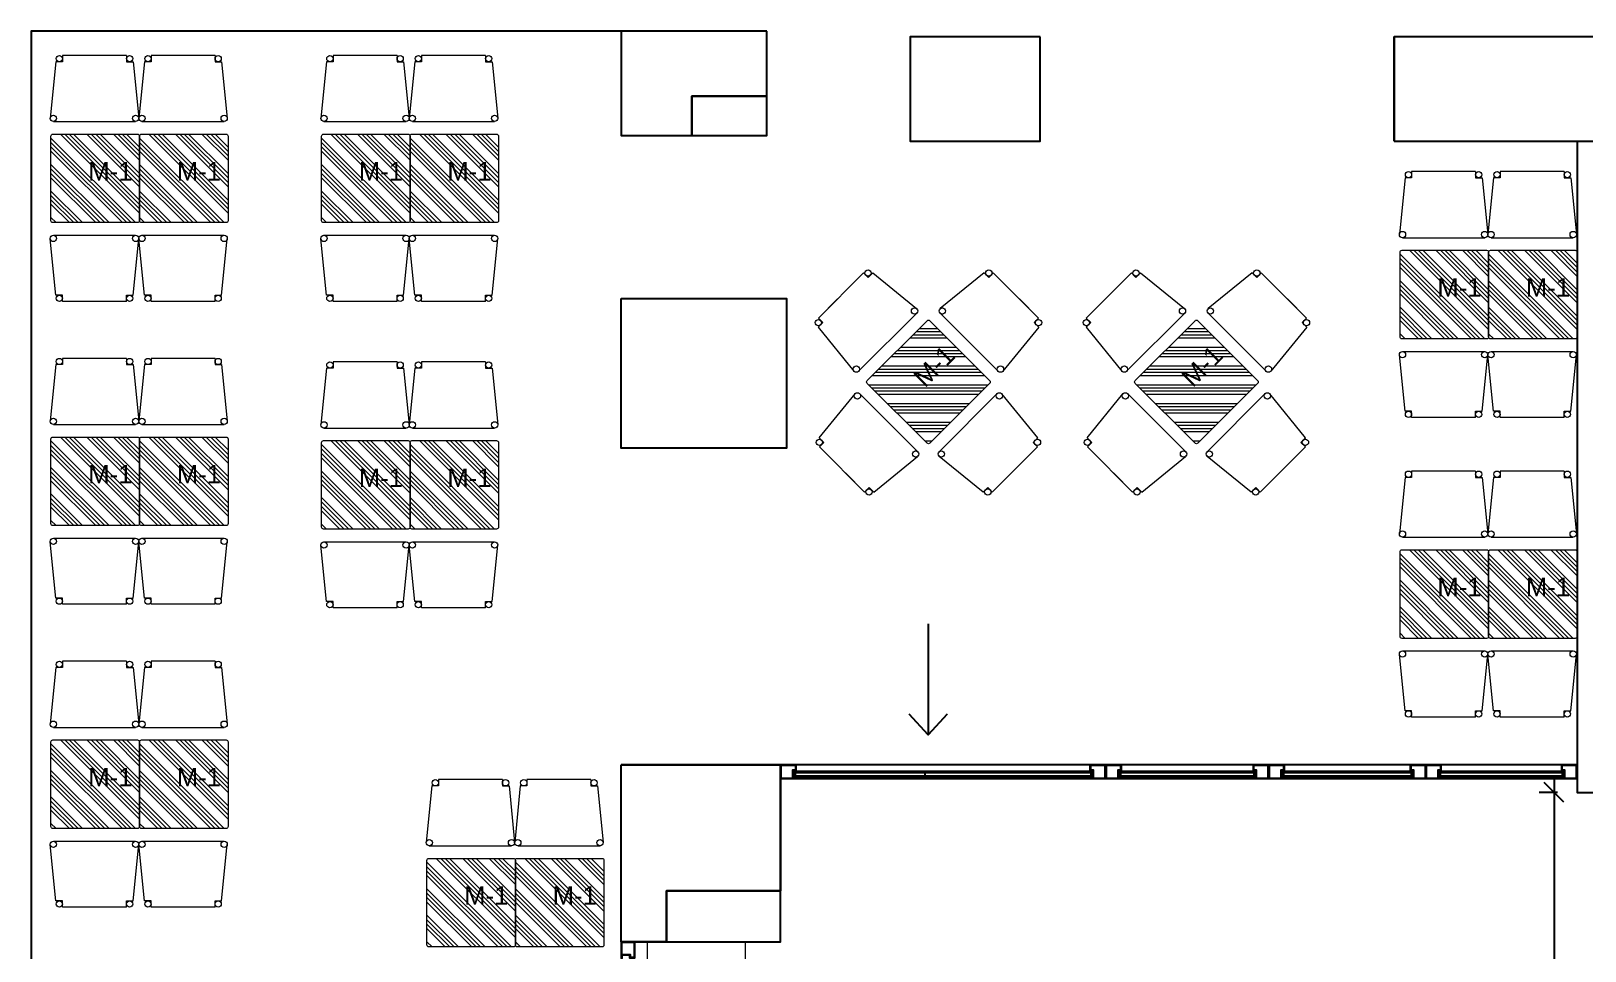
# Model space of a CAD drawing. Header units: centimetres. Extents: x 129282 to 136766, y 26190 to 28185.
# Drawn here: x 129282 to 130072, y 27718 to 28185 of the extents above; entities that cross this region are included whole.
import ezdxf

# ---------------------------------------------------------------- set-up
doc = ezdxf.new("R2010")
doc.units = ezdxf.units.CM
doc.header["$LTSCALE"] = 10
doc.header["$MEASUREMENT"] = 0
doc.header["$PDMODE"] = 3
doc.header["$PDSIZE"] = 20
for name, color, linetype in [('141125_RT1$0$xref_4_vitrin_kaplama$0$2DCAM', 4, 'Continuous'), ('141125_RT1$0$xref_4_vitrin_kaplama$0$2DKONST2', 253, 'Continuous'), ('CG TASARIM LOGO', 7, 'Continuous'), ('LP-DIMENSION_INT_100', 51, 'Continuous'), ('SD-YAZI', 233, 'Continuous')]:
    doc.layers.add(name, color=color, linetype=linetype)
for name, color, linetype, lineweight in [('ARK_AHŞAP', 45, 'Continuous', 15), ('ARK_METAL', 252, 'Continuous', 15), ('tefriş', 45, 'Continuous', 18)]:
    doc.layers.add(name, color=color, linetype=linetype, lineweight=lineweight)
doc.styles.get("Standard").update_dxf_attribs({"font": 'arial.ttf'})
doc.styles.add('TAKSİM', font='GOTHIC.TTF', dxfattribs={"height": 7})
doc.dimstyles.new('AR_DIM_100', dxfattribs={"dimtxt": 7, "dimasz": 10, "dimexe": 7.5, "dimexo": 10, "dimgap": 5, "dimtad": 1, "dimtoh": 1, "dimdec": 1, "dimrnd": 0.5, "dimzin": 12, "dimdsep": 46, "dimtxsty": 'TAKSİM', "dimblk": 'OBLIQUE', "dimcen": 0.09, "dimdle": 7.5, "dimclrd": 256, "dimclre": 256, "dimclrt": 7, "dimadec": 0, "dimazin": 0, "dimtfac": 1, "dimtdec": 1, "dimtix": 1, "dimtofl": 0, "dimtmove": 0, "dimatfit": 3, "dimldrblk": 'DOT', "dimfxl": 100, "dimfxlon": 1, "dimtolj": 1, "dimtzin": 0, "dimlwd": -1, "dimlwe": -1, "dimarcsym": 0})

# ---------------------------------------------------------------- blocks, each defined once
blk = doc.blocks.new('_Oblique')
at = {"color": 0, "linetype": 'ByBlock', "lineweight": -2}
blk.add_line((-0.5, -0.5), (0.5, 0.5), dxfattribs=at)
blk = doc.blocks.new('*D167')
at = {"transparency": 16777216}
for p, q in [((130056.46, 27805.7), (130056.46, 26974.7)), ((130058.17, 27798.2), (130048.96, 27798.2)), ((130058.17, 26982.2), (130048.96, 26982.2))]:
    blk.add_line(p, q, dxfattribs=at)
at = {"layer": 'Defpoints', "color": 0, "transparency": 16777216}
for p in [(130068.17, 27798.2), (130056.46, 26982.2), (130068.17, 26982.2)]:
    blk.add_point(p, dxfattribs=at)
at = {"transparency": 16777216, "xscale": 10, "yscale": 10, "zscale": 10}
for p, rotation in [((130056.46, 27798.2), 90), ((130056.46, 26982.2), 270)]:
    blk.add_blockref('_Oblique', p, dxfattribs=dict(at, rotation=rotation))
at = {"color": 7, "transparency": 16777216, "insert": (130047.78, 27390.2), "char_height": 7, "attachment_point": 5, "rotation": 90, "style": 'TAKSİM'}
blk.add_mtext('\\A1;816', dxfattribs=at)
blk = doc.blocks.new('_Dot')
at = {"color": 0, "linetype": 'ByBlock', "lineweight": -2}
blk.add_line((-0.5, 0), (-1, 0), dxfattribs=at)
at = {"color": 0, "linetype": 'ByBlock', "const_width": 0.5}
blk.add_lwpolyline([(-0.25, 0, 1), (0.25, 0, 1)], format="xyb", close=True, dxfattribs=at)

msp = doc.modelspace()

# ---------------------------------------------------------------- hatches: boundary and pattern name
at = {"layer": 'ARK_METAL'}
h = msp.add_hatch(dxfattribs=at)
h.set_pattern_fill('ANSI34', color=256, scale=0.5, angle=450)
h.set_pattern_definition([(135, (96881.2095, -189825.369), (-6.7351921, -6.7351921), []), (135, (96881.2095, -189823.124), (-6.7351921, -6.7351921), []), (135, (96881.2095, -189820.879), (-6.7351921, -6.7351921), []), (135, (96881.2095, -189818.633), (-6.7351921, -6.7351921), [])])
h.paths.add_polyline_path([(129337.3, 28088.82), (129337.3, 28131.82, 0.414214), (129336.3, 28132.82), (129293.3, 28132.82, 0.414214), (129292.3, 28131.82), (129292.3, 28088.82, 0.414214), (129293.3, 28087.82), (129336.3, 28087.82, 0.414214)])
h = msp.add_hatch(dxfattribs=at)
h.set_pattern_fill('ANSI34', color=256, scale=0.5, angle=450)
h.set_pattern_definition([(135, (96926.2095, -189825.369), (-6.7351921, -6.7351921), []), (135, (96926.2095, -189823.124), (-6.7351921, -6.7351921), []), (135, (96926.2095, -189820.879), (-6.7351921, -6.7351921), []), (135, (96926.2095, -189818.633), (-6.7351921, -6.7351921), [])])
h.paths.add_polyline_path([(129382.3, 28088.82), (129382.3, 28131.82, 0.414214), (129381.3, 28132.82), (129338.3, 28132.82, 0.414214), (129337.3, 28131.82), (129337.3, 28088.82, 0.414214), (129338.3, 28087.82), (129381.3, 28087.82, 0.414214)])
h = msp.add_hatch(dxfattribs=at)
h.set_pattern_fill('ANSI34', color=256, scale=0.5, angle=450)
h.set_pattern_definition([(135, (97018.734, -189825.369), (-6.7351921, -6.7351921), []), (135, (97018.734, -189823.124), (-6.7351921, -6.7351921), []), (135, (97018.734, -189820.879), (-6.7351921, -6.7351921), []), (135, (97018.734, -189818.633), (-6.7351921, -6.7351921), [])])
h.paths.add_polyline_path([(129474.83, 28088.82), (129474.83, 28131.82, 0.414214), (129473.83, 28132.82), (129430.83, 28132.82, 0.414214), (129429.83, 28131.82), (129429.83, 28088.82, 0.414214), (129430.83, 28087.82), (129473.83, 28087.82, 0.414214)])
h = msp.add_hatch(dxfattribs=at)
h.set_pattern_fill('ANSI34', color=256, scale=0.5, angle=450)
h.set_pattern_definition([(135, (97063.734, -189825.369), (-6.7351921, -6.7351921), []), (135, (97063.734, -189823.124), (-6.7351921, -6.7351921), []), (135, (97063.734, -189820.879), (-6.7351921, -6.7351921), []), (135, (97063.734, -189818.633), (-6.7351921, -6.7351921), [])])
h.paths.add_polyline_path([(129519.83, 28088.82), (129519.83, 28131.82, 0.414214), (129518.83, 28132.82), (129475.83, 28132.82, 0.414214), (129474.83, 28131.82), (129474.83, 28088.82, 0.414214), (129475.83, 28087.82), (129518.83, 28087.82, 0.414214)])
h = msp.add_hatch(dxfattribs=at)
h.set_pattern_fill('ANSI34', color=256, scale=0.5, angle=450)
h.set_pattern_definition([(135, (97567.077, -189884.414), (-6.7351921, -6.7351921), []), (135, (97567.077, -189882.169), (-6.7351921, -6.7351921), []), (135, (97567.077, -189879.9235), (-6.7351921, -6.7351921), []), (135, (97567.077, -189877.678), (-6.7351921, -6.7351921), [])])
h.paths.add_polyline_path([(130023.17, 28029.77), (130023.17, 28072.77, 0.414214), (130022.17, 28073.77), (129979.17, 28073.77, 0.414214), (129978.17, 28072.77), (129978.17, 28029.77, 0.414214), (129979.17, 28028.77), (130022.17, 28028.77, 0.414214)])
h = msp.add_hatch(dxfattribs=at)
h.set_pattern_fill('ANSI34', color=256, scale=0.5, angle=450)
h.set_pattern_definition([(135, (97612.077, -189884.414), (-6.7351921, -6.7351921), []), (135, (97612.077, -189882.169), (-6.7351921, -6.7351921), []), (135, (97612.077, -189879.9235), (-6.7351921, -6.7351921), []), (135, (97612.077, -189877.678), (-6.7351921, -6.7351921), [])])
h.paths.add_polyline_path([(130068.17, 28029.77), (130068.17, 28072.77, 0.414214), (130067.17, 28073.77), (130024.17, 28073.77, 0.414214), (130023.17, 28072.77), (130023.17, 28029.77, 0.414214), (130024.17, 28028.77), (130067.17, 28028.77, 0.414214)])
h = msp.add_hatch(dxfattribs=at)
h.set_pattern_fill('ANSI34', color=256, scale=0.5, angle=495)
h.set_pattern_definition([(180, (260908.167, -149030.968), (-5e-12, -9.525), []), (180, (260906.58, -149029.381), (-5e-12, -9.525), []), (180, (260904.992, -149027.793), (-5e-12, -9.525), []), (180, (260903.405, -149026.206), (-5e-12, -9.525), [])])
h.paths.add_polyline_path([(129769.49, 28007.56), (129739.09, 28037.96, 0.414214), (129737.67, 28037.96), (129707.27, 28007.56, 0.414214), (129707.27, 28006.14), (129737.67, 27975.74, 0.414214), (129739.09, 27975.74), (129769.49, 28006.14, 0.414214)])
h = msp.add_hatch(dxfattribs=at)
h.set_pattern_fill('ANSI34', color=256, scale=0.5, angle=495)
h.set_pattern_definition([(180, (261044.399, -149030.968), (-5e-12, -9.525), []), (180, (261042.8115, -149029.381), (-5e-12, -9.525), []), (180, (261041.224, -149027.793), (-5e-12, -9.525), []), (180, (261039.6365, -149026.206), (-5e-12, -9.525), [])])
h.paths.add_polyline_path([(129905.72, 28007.56), (129875.32, 28037.96, 0.414214), (129873.91, 28037.96), (129843.5, 28007.56, 0.414214), (129843.5, 28006.14), (129873.91, 27975.74, 0.414214), (129875.32, 27975.74), (129905.72, 28006.14, 0.414214)])
h = msp.add_hatch(dxfattribs=at)
h.set_pattern_fill('ANSI34', color=256, scale=0.5, angle=450)
h.set_pattern_definition([(135, (96881.2095, -189979.347), (-6.7351921, -6.7351921), []), (135, (96881.2095, -189977.102), (-6.7351921, -6.7351921), []), (135, (96881.2095, -189974.857), (-6.7351921, -6.7351921), []), (135, (96881.2095, -189972.612), (-6.7351921, -6.7351921), [])])
h.paths.add_polyline_path([(129337.3, 27934.84), (129337.3, 27977.84, 0.414214), (129336.3, 27978.84), (129293.3, 27978.84, 0.414214), (129292.3, 27977.84), (129292.3, 27934.84, 0.414214), (129293.3, 27933.84), (129336.3, 27933.84, 0.414214)])
h = msp.add_hatch(dxfattribs=at)
h.set_pattern_fill('ANSI34', color=256, scale=0.5, angle=450)
h.set_pattern_definition([(135, (96926.2095, -189979.347), (-6.7351921, -6.7351921), []), (135, (96926.2095, -189977.102), (-6.7351921, -6.7351921), []), (135, (96926.2095, -189974.857), (-6.7351921, -6.7351921), []), (135, (96926.2095, -189972.612), (-6.7351921, -6.7351921), [])])
h.paths.add_polyline_path([(129382.3, 27934.84), (129382.3, 27977.84, 0.414214), (129381.3, 27978.84), (129338.3, 27978.84, 0.414214), (129337.3, 27977.84), (129337.3, 27934.84, 0.414214), (129338.3, 27933.84), (129381.3, 27933.84, 0.414214)])
h = msp.add_hatch(dxfattribs=at)
h.set_pattern_fill('ANSI34', color=256, scale=0.5, angle=450)
h.set_pattern_definition([(135, (97018.734, -189981.159), (-6.7351921, -6.7351921), []), (135, (97018.734, -189978.914), (-6.7351921, -6.7351921), []), (135, (97018.734, -189976.669), (-6.7351921, -6.7351921), []), (135, (97018.734, -189974.424), (-6.7351921, -6.7351921), [])])
h.paths.add_polyline_path([(129474.83, 27933.03), (129474.83, 27976.03, 0.414214), (129473.83, 27977.03), (129430.83, 27977.03, 0.414214), (129429.83, 27976.03), (129429.83, 27933.03, 0.414214), (129430.83, 27932.03), (129473.83, 27932.03, 0.414214)])
h = msp.add_hatch(dxfattribs=at)
h.set_pattern_fill('ANSI34', color=256, scale=0.5, angle=450)
h.set_pattern_definition([(135, (97063.734, -189981.159), (-6.7351921, -6.7351921), []), (135, (97063.734, -189978.914), (-6.7351921, -6.7351921), []), (135, (97063.734, -189976.669), (-6.7351921, -6.7351921), []), (135, (97063.734, -189974.424), (-6.7351921, -6.7351921), [])])
h.paths.add_polyline_path([(129519.83, 27933.03), (129519.83, 27976.03, 0.414214), (129518.83, 27977.03), (129475.83, 27977.03, 0.414214), (129474.83, 27976.03), (129474.83, 27933.03, 0.414214), (129475.83, 27932.03), (129518.83, 27932.03, 0.414214)])
h = msp.add_hatch(dxfattribs=at)
h.set_pattern_fill('ANSI34', color=256, scale=0.5, angle=450)
h.set_pattern_definition([(135, (97567.077, -190036.654), (-6.7351921, -6.7351921), []), (135, (97567.077, -190034.4085), (-6.7351921, -6.7351921), []), (135, (97567.077, -190032.163), (-6.7351921, -6.7351921), []), (135, (97567.077, -190029.918), (-6.7351921, -6.7351921), [])])
h.paths.add_polyline_path([(130023.17, 27877.53), (130023.17, 27920.53, 0.414214), (130022.17, 27921.53), (129979.17, 27921.53, 0.414214), (129978.17, 27920.53), (129978.17, 27877.53, 0.414214), (129979.17, 27876.53), (130022.17, 27876.53, 0.414214)])
h = msp.add_hatch(dxfattribs=at)
h.set_pattern_fill('ANSI34', color=256, scale=0.5, angle=450)
h.set_pattern_definition([(135, (97612.077, -190036.654), (-6.7351921, -6.7351921), []), (135, (97612.077, -190034.4085), (-6.7351921, -6.7351921), []), (135, (97612.077, -190032.163), (-6.7351921, -6.7351921), []), (135, (97612.077, -190029.918), (-6.7351921, -6.7351921), [])])
h.paths.add_polyline_path([(130068.17, 27877.53), (130068.17, 27920.53, 0.414214), (130067.17, 27921.53), (130024.17, 27921.53, 0.414214), (130023.17, 27920.53), (130023.17, 27877.53, 0.414214), (130024.17, 27876.53), (130067.17, 27876.53, 0.414214)])
h = msp.add_hatch(dxfattribs=at)
h.set_pattern_fill('ANSI34', color=256, scale=0.5, angle=450)
h.set_pattern_definition([(135, (96881.2095, -190133.326), (-6.7351921, -6.7351921), []), (135, (96881.2095, -190131.081), (-6.7351921, -6.7351921), []), (135, (96881.2095, -190128.836), (-6.7351921, -6.7351921), []), (135, (96881.2095, -190126.591), (-6.7351921, -6.7351921), [])])
h.paths.add_polyline_path([(129337.3, 27780.86), (129337.3, 27823.86, 0.414214), (129336.3, 27824.86), (129293.3, 27824.86, 0.414214), (129292.3, 27823.86), (129292.3, 27780.86, 0.414214), (129293.3, 27779.86), (129336.3, 27779.86, 0.414214)])
h = msp.add_hatch(dxfattribs=at)
h.set_pattern_fill('ANSI34', color=256, scale=0.5, angle=450)
h.set_pattern_definition([(135, (96926.2095, -190133.326), (-6.7351921, -6.7351921), []), (135, (96926.2095, -190131.081), (-6.7351921, -6.7351921), []), (135, (96926.2095, -190128.836), (-6.7351921, -6.7351921), []), (135, (96926.2095, -190126.591), (-6.7351921, -6.7351921), [])])
h.paths.add_polyline_path([(129382.3, 27780.86), (129382.3, 27823.86, 0.414214), (129381.3, 27824.86), (129338.3, 27824.86, 0.414214), (129337.3, 27823.86), (129337.3, 27780.86, 0.414214), (129338.3, 27779.86), (129381.3, 27779.86, 0.414214)])
h = msp.add_hatch(dxfattribs=at)
h.set_pattern_fill('ANSI34', color=256, scale=0.5, angle=450)
h.set_pattern_definition([(135, (97072.307, -190193.507), (-6.7351921, -6.7351921), []), (135, (97072.307, -190191.262), (-6.7351921, -6.7351921), []), (135, (97072.307, -190189.017), (-6.7351921, -6.7351921), []), (135, (97072.307, -190186.772), (-6.7351921, -6.7351921), [])])
h.paths.add_polyline_path([(129528.4, 27720.68), (129528.4, 27763.68, 0.414214), (129527.4, 27764.68), (129484.4, 27764.68, 0.414214), (129483.4, 27763.68), (129483.4, 27720.68, 0.414214), (129484.4, 27719.68), (129527.4, 27719.68, 0.414214)])
h = msp.add_hatch(dxfattribs=at)
h.set_pattern_fill('ANSI34', color=256, scale=0.5, angle=450)
h.set_pattern_definition([(135, (97117.307, -190193.507), (-6.7351921, -6.7351921), []), (135, (97117.307, -190191.262), (-6.7351921, -6.7351921), []), (135, (97117.307, -190189.017), (-6.7351921, -6.7351921), []), (135, (97117.307, -190186.772), (-6.7351921, -6.7351921), [])])
h.paths.add_polyline_path([(129573.4, 27720.68), (129573.4, 27763.68, 0.414214), (129572.4, 27764.68), (129529.4, 27764.68, 0.414214), (129528.4, 27763.68), (129528.4, 27720.68, 0.414214), (129529.4, 27719.68), (129572.4, 27719.68, 0.414214)])

# ---------------------------------------------------------------- linework, layer by layer
at = {"layer": '141125_RT1$0$xref_4_vitrin_kaplama$0$2DCAM'}
for p, q in [((129820.52, 27812.2), (129671.17, 27812.2)), ((129903.4, 27812.2), (129836.52, 27812.2)), ((129983.37, 27812.2), (129919.4, 27812.2)), ((130060.17, 27812.2), (129999.12, 27812.2)), ((129671.47, 27805.2), (129820.22, 27805.2)), ((129836.82, 27805.2), (129903.1, 27805.2)), ((129919.7, 27805.2), (129983.07, 27805.2)), ((129999.42, 27805.2), (130059.87, 27805.2))]:
    msp.add_line(p, q, dxfattribs=at)
for points in [[(129821.92, 27808.9), (129669.77, 27808.9)], [(129669.77, 27806.7), (129670.77, 27806.7), (129670.77, 27808.3), (129669.77, 27808.3)], [(129669.77, 27808.3), (129820.92, 27808.3)], [(129737.58, 27808.3), (129736.58, 27808.3), (129736.58, 27806.7), (129737.58, 27806.7)], [(129821.92, 27808.3), (129820.92, 27808.3), (129820.92, 27806.7), (129821.92, 27806.7)], [(129904.8, 27808.9), (129835.12, 27808.9)], [(129835.12, 27806.7), (129836.12, 27806.7), (129836.12, 27808.3), (129835.12, 27808.3)], [(129835.12, 27808.3), (129904.8, 27808.3)], [(129904.8, 27808.3), (129903.8, 27808.3), (129903.8, 27806.7), (129904.8, 27806.7)], [(129984.77, 27808.9), (129918, 27808.9)], [(129918, 27806.7), (129919, 27806.7), (129919, 27808.3), (129918, 27808.3)], [(129918, 27808.3), (129984.77, 27808.3)], [(129984.77, 27808.3), (129983.77, 27808.3), (129983.77, 27806.7), (129984.77, 27806.7)], [(130061.57, 27808.9), (129997.72, 27808.9)], [(129997.72, 27806.7), (129998.72, 27806.7), (129998.72, 27808.3), (129997.72, 27808.3)], [(129997.72, 27808.3), (130061.57, 27808.3)], [(130061.57, 27808.3), (130060.57, 27808.3), (130060.57, 27806.7), (130061.57, 27806.7)], [(129821.92, 27806.1), (129669.77, 27806.1), (129669.77, 27806.7), (129820.92, 27806.7)], [(129904.8, 27806.1), (129835.12, 27806.1), (129835.12, 27806.7), (129904.8, 27806.7)], [(129984.77, 27806.1), (129918, 27806.1), (129918, 27806.7), (129984.77, 27806.7)], [(130061.57, 27806.1), (129997.72, 27806.1), (129997.72, 27806.7), (130061.57, 27806.7)]]:
    msp.add_lwpolyline(points, dxfattribs=at)
at = {"layer": '141125_RT1$0$xref_4_vitrin_kaplama$0$2DKONST2'}
for points in [[(129669.77, 27805.7), (129669.77, 27809.5), (129671.17, 27809.5), (129671.17, 27812.2), (129664.17, 27812.2), (129664.17, 27812.2), (129663.17, 27812.2), (129663.17, 27805.7), (129663.17, 27805.7), (129663.17, 27805.2), (129671.47, 27805.2), (129671.47, 27805.7)], [(129669.52, 27805.45), (129669.52, 27809.75), (129670.92, 27809.75), (129670.92, 27811.95), (129664.42, 27811.95), (129664.42, 27811.95), (129663.42, 27811.95), (129663.42, 27805.45)], [(129827.52, 27805.2), (129828.52, 27805.2), (129828.52, 27811.7), (129828.52, 27811.7), (129828.52, 27812.2), (129820.52, 27812.2), (129820.52, 27809.5), (129821.92, 27809.5), (129821.92, 27805.7), (129820.22, 27805.7), (129820.22, 27805.2), (129827.52, 27805.2)], [(129827.27, 27805.45), (129828.27, 27805.45), (129828.27, 27811.95), (129820.77, 27811.95), (129820.77, 27809.75), (129822.17, 27809.75), (129822.17, 27805.45), (129827.27, 27805.45)], [(129835.12, 27805.7), (129835.12, 27809.5), (129836.52, 27809.5), (129836.52, 27812.2), (129829.52, 27812.2), (129829.52, 27812.2), (129828.52, 27812.2), (129828.52, 27805.7), (129828.52, 27805.7), (129828.52, 27805.2), (129836.82, 27805.2), (129836.82, 27805.7)], [(129834.87, 27805.45), (129834.87, 27809.75), (129836.27, 27809.75), (129836.27, 27811.95), (129829.77, 27811.95), (129829.77, 27811.95), (129828.77, 27811.95), (129828.77, 27805.45)], [(129910.4, 27805.2), (129911.4, 27805.2), (129911.4, 27811.7), (129911.4, 27811.7), (129911.4, 27812.2), (129903.4, 27812.2), (129903.4, 27809.5), (129904.8, 27809.5), (129904.8, 27805.7), (129903.1, 27805.7), (129903.1, 27805.2), (129910.4, 27805.2)], [(129910.15, 27805.45), (129911.15, 27805.45), (129911.15, 27811.95), (129903.65, 27811.95), (129903.65, 27809.75), (129905.05, 27809.75), (129905.05, 27805.45), (129910.15, 27805.45)], [(129918, 27805.7), (129918, 27809.5), (129919.4, 27809.5), (129919.4, 27812.2), (129912.4, 27812.2), (129912.4, 27812.2), (129911.4, 27812.2), (129911.4, 27805.7), (129911.4, 27805.7), (129911.4, 27805.2), (129919.7, 27805.2), (129919.7, 27805.7)], [(129917.75, 27805.45), (129917.75, 27809.75), (129919.15, 27809.75), (129919.15, 27811.95), (129912.65, 27811.95), (129912.65, 27811.95), (129911.65, 27811.95), (129911.65, 27805.45)], [(129990.37, 27805.2), (129991.37, 27805.2), (129991.37, 27811.7), (129991.37, 27811.7), (129991.37, 27812.2), (129983.37, 27812.2), (129983.37, 27809.5), (129984.77, 27809.5), (129984.77, 27805.7), (129983.07, 27805.7), (129983.07, 27805.2), (129990.37, 27805.2)], [(129990.12, 27805.45), (129991.12, 27805.45), (129991.12, 27811.95), (129983.62, 27811.95), (129983.62, 27809.75), (129985.02, 27809.75), (129985.02, 27805.45), (129990.12, 27805.45)], [(129997.72, 27805.7), (129997.72, 27809.5), (129999.12, 27809.5), (129999.12, 27812.2), (129992.12, 27812.2), (129992.12, 27812.2), (129991.12, 27812.2), (129991.12, 27805.7), (129991.12, 27805.7), (129991.12, 27805.2), (129999.42, 27805.2), (129999.42, 27805.7)], [(129997.47, 27805.45), (129997.47, 27809.75), (129998.87, 27809.75), (129998.87, 27811.95), (129992.37, 27811.95), (129992.37, 27811.95), (129991.37, 27811.95), (129991.37, 27805.45)], [(130067.17, 27805.2), (130068.17, 27805.2), (130068.17, 27811.7), (130068.17, 27811.7), (130068.17, 27812.2), (130060.17, 27812.2), (130060.17, 27809.5), (130061.57, 27809.5), (130061.57, 27805.7), (130059.87, 27805.7), (130059.87, 27805.2), (130067.17, 27805.2)], [(130066.92, 27805.45), (130067.92, 27805.45), (130067.92, 27811.95), (130060.42, 27811.95), (130060.42, 27809.75), (130061.82, 27809.75), (130061.82, 27805.45), (130066.92, 27805.45)], [(129582.67, 27715.6), (129586.47, 27715.6), (129586.47, 27714.2), (129589.17, 27714.2), (129589.17, 27721.2), (129589.17, 27721.2), (129589.17, 27722.2), (129582.67, 27722.2), (129582.67, 27722.2), (129582.17, 27722.2), (129582.17, 27713.9), (129582.67, 27713.9)], [(129582.42, 27715.85), (129586.72, 27715.85), (129586.72, 27714.45), (129588.92, 27714.45), (129588.92, 27720.95), (129588.92, 27720.95), (129588.92, 27721.95), (129582.42, 27721.95)]]:
    msp.add_lwpolyline(points, close=True, dxfattribs=at)
at = {"layer": 'ARK_AHŞAP'}
for centre in [(129296.57, 28171.23), (129332.29, 28171.23), (129341.57, 28171.23), (129377.29, 28171.23), (129434.09, 28171.23), (129469.81, 28171.23), (129479.09, 28171.23), (129514.81, 28171.23), (129293.53, 28140.83), (129335.33, 28140.83), (129338.53, 28140.83), (129380.33, 28140.83), (129431.05, 28140.83), (129472.85, 28140.83), (129476.05, 28140.83), (129517.85, 28140.83), (129982.44, 28112.19), (130018.15, 28112.19), (130027.44, 28112.19), (130063.15, 28112.19), (129979.39, 28081.79), (130021.19, 28081.79), (130024.39, 28081.79), (130066.19, 28081.79), (129293.53, 28079.8), (129335.33, 28079.8), (129338.53, 28079.8), (129380.33, 28079.8), (129431.05, 28079.8), (129472.85, 28079.8), (129476.05, 28079.8), (129517.85, 28079.8), (129707.67, 28062.28), (129769.09, 28062.28), (129843.9, 28062.28), (129905.32, 28062.28), (129296.57, 28049.4), (129332.29, 28049.4), (129341.57, 28049.4), (129377.29, 28049.4), (129434.09, 28049.4), (129469.81, 28049.4), (129479.09, 28049.4), (129514.81, 28049.4), (129731.31, 28042.94), (129745.45, 28042.94), (129867.55, 28042.94), (129881.68, 28042.94), (129682.41, 28037.03), (129794.35, 28037.03), (129818.64, 28037.03), (129930.58, 28037.03), (129979.39, 28020.76), (130021.19, 28020.76), (130024.39, 28020.76), (130066.19, 28020.76), (129296.57, 28017.25), (129332.29, 28017.25), (129341.57, 28017.25), (129377.29, 28017.25), (129434.09, 28015.44), (129469.81, 28015.44), (129479.09, 28015.44), (129514.81, 28015.44), (129701.76, 28013.38), (129775, 28013.38), (129837.99, 28013.38), (129911.24, 28013.38), (129702.29, 27999.78), (129774.47, 27999.78), (129838.52, 27999.78), (129910.7, 27999.78), (129982.44, 27990.36), (130018.15, 27990.36), (130027.44, 27990.36), (130063.15, 27990.36), (129293.53, 27986.85), (129335.33, 27986.85), (129338.53, 27986.85), (129380.33, 27986.85), (129431.05, 27985.04), (129472.85, 27985.04), (129476.05, 27985.04), (129517.85, 27985.04), (129682.95, 27976.14), (129793.81, 27976.14), (129819.18, 27976.14), (129930.05, 27976.14), (129731.85, 27970.23), (129744.91, 27970.23), (129868.08, 27970.23), (129881.14, 27970.23), (129982.44, 27959.95), (130018.15, 27959.95), (130027.44, 27959.95), (130063.15, 27959.95), (129708.2, 27950.88), (129768.56, 27950.88), (129844.43, 27950.88), (129904.79, 27950.88), (129293.53, 27925.82), (129335.33, 27925.82), (129338.53, 27925.82), (129380.33, 27925.82), (129431.05, 27924.01), (129472.85, 27924.01), (129476.05, 27924.01), (129517.85, 27924.01), (129979.39, 27929.55), (130021.19, 27929.55), (130024.39, 27929.55), (130066.19, 27929.55), (129296.57, 27895.42), (129332.29, 27895.42), (129341.57, 27895.42), (129377.29, 27895.42), (129434.09, 27893.61), (129469.81, 27893.61), (129479.09, 27893.61), (129514.81, 27893.61), (129979.39, 27868.52), (130021.19, 27868.52), (130024.39, 27868.52), (130066.19, 27868.52), (129296.57, 27863.28), (129332.29, 27863.28), (129341.57, 27863.28), (129377.29, 27863.28), (129982.44, 27838.12), (130018.15, 27838.12), (130027.44, 27838.12), (130063.15, 27838.12), (129293.53, 27832.88), (129335.33, 27832.88), (129338.53, 27832.88), (129380.33, 27832.88), (129487.67, 27803.09), (129523.38, 27803.09), (129532.67, 27803.09), (129568.38, 27803.09), (129293.53, 27771.85), (129335.33, 27771.85), (129338.53, 27771.85), (129380.33, 27771.85), (129484.62, 27772.69), (129526.42, 27772.69), (129529.62, 27772.69), (129571.42, 27772.69), (129296.57, 27741.45), (129332.29, 27741.45), (129341.57, 27741.45), (129377.29, 27741.45)]:
    msp.add_circle(centre, 1.6, dxfattribs=at)
at = {"layer": 'ARK_METAL'}
for p, q in [((129311.93, 28172.83), (129298.17, 28172.83)), ((129330.69, 28172.83), (129298.17, 28172.83)), ((129298.17, 28172.83), (129298.17, 28169.63)), ((129330.69, 28172.83), (129330.69, 28169.63)), ((129356.93, 28172.83), (129343.17, 28172.83)), ((129375.69, 28172.83), (129343.17, 28172.83)), ((129343.17, 28172.83), (129343.17, 28169.63)), ((129375.69, 28172.83), (129375.69, 28169.63)), ((129449.45, 28172.83), (129435.69, 28172.83)), ((129468.21, 28172.83), (129435.69, 28172.83)), ((129435.69, 28172.83), (129435.69, 28169.63)), ((129468.21, 28172.83), (129468.21, 28169.63)), ((129494.45, 28172.83), (129480.69, 28172.83)), ((129513.21, 28172.83), (129480.69, 28172.83)), ((129480.69, 28172.83), (129480.69, 28169.63)), ((129513.21, 28172.83), (129513.21, 28169.63)), ((129294.81, 28169.63), (129291.93, 28140.99)), ((129298.17, 28169.63), (129294.81, 28169.63)), ((129330.69, 28169.63), (129334.05, 28169.63)), ((129334.05, 28169.63), (129336.92, 28140.99)), ((129339.81, 28169.63), (129336.93, 28140.99)), ((129343.17, 28169.63), (129339.81, 28169.63)), ((129375.69, 28169.63), (129379.05, 28169.63)), ((129379.05, 28169.63), (129381.92, 28140.99)), ((129432.33, 28169.63), (129429.46, 28140.99)), ((129435.69, 28169.63), (129432.33, 28169.63)), ((129468.21, 28169.63), (129471.57, 28169.63)), ((129471.57, 28169.63), (129474.44, 28140.99)), ((129477.33, 28169.63), (129474.46, 28140.99)), ((129480.69, 28169.63), (129477.33, 28169.63)), ((129513.21, 28169.63), (129516.57, 28169.63)), ((129516.57, 28169.63), (129519.44, 28140.99)), ((129293.53, 28139.23), (129335.33, 28139.23)), ((129338.53, 28139.23), (129380.33, 28139.23)), ((129431.05, 28139.23), (129472.85, 28139.23)), ((129476.05, 28139.23), (129517.85, 28139.23)), ((129980.67, 28110.59), (129977.8, 28081.95)), ((129984.04, 28110.59), (129980.67, 28110.59)), ((129997.79, 28113.79), (129984.04, 28113.79)), ((130016.55, 28113.79), (129984.04, 28113.79)), ((129984.04, 28113.79), (129984.04, 28110.59)), ((130016.55, 28113.79), (130016.55, 28110.59)), ((130016.55, 28110.59), (130019.92, 28110.59)), ((130019.92, 28110.59), (130022.79, 28081.95)), ((130025.67, 28110.59), (130022.8, 28081.95)), ((130029.04, 28110.59), (130025.67, 28110.59)), ((130042.79, 28113.79), (130029.04, 28113.79)), ((130061.55, 28113.79), (130029.04, 28113.79)), ((130029.04, 28113.79), (130029.04, 28110.59)), ((130061.55, 28113.79), (130061.55, 28110.59)), ((130061.55, 28110.59), (130064.92, 28110.59)), ((130064.92, 28110.59), (130067.79, 28081.95)), ((129294.81, 28051), (129291.93, 28079.64)), ((129293.53, 28081.4), (129335.33, 28081.4)), ((129334.05, 28051), (129336.92, 28079.64)), ((129339.81, 28051), (129336.93, 28079.64)), ((129338.53, 28081.4), (129380.33, 28081.4)), ((129379.05, 28051), (129381.92, 28079.64)), ((129432.33, 28051), (129429.46, 28079.64)), ((129431.05, 28081.4), (129472.85, 28081.4)), ((129471.57, 28051), (129474.44, 28079.64)), ((129477.33, 28051), (129474.46, 28079.64)), ((129476.05, 28081.4), (129517.85, 28081.4)), ((129516.57, 28051), (129519.44, 28079.64)), ((129979.39, 28080.19), (130021.19, 28080.19)), ((130024.39, 28080.19), (130066.19, 28080.19)), ((129705.41, 28062.28), (129682.41, 28039.29)), ((129705.41, 28062.28), (129707.67, 28060.02)), ((129707.67, 28060.02), (129710.05, 28062.4)), ((129710.05, 28062.4), (129732.33, 28044.18)), ((129766.72, 28062.4), (129744.43, 28044.18)), ((129769.09, 28060.02), (129766.72, 28062.4)), ((129771.36, 28062.28), (129769.09, 28060.02)), ((129771.36, 28062.28), (129794.35, 28039.29)), ((129841.64, 28062.28), (129818.64, 28039.29)), ((129841.64, 28062.28), (129843.9, 28060.02)), ((129843.9, 28060.02), (129846.28, 28062.4)), ((129846.28, 28062.4), (129868.56, 28044.18)), ((129902.95, 28062.4), (129880.67, 28044.18)), ((129905.32, 28060.02), (129902.95, 28062.4)), ((129907.59, 28062.28), (129905.32, 28060.02)), ((129907.59, 28062.28), (129930.58, 28039.29)), ((129298.17, 28051), (129294.81, 28051)), ((129298.17, 28047.8), (129298.17, 28051)), ((129311.93, 28047.8), (129298.17, 28047.8)), ((129330.69, 28047.8), (129298.17, 28047.8)), ((129330.69, 28051), (129334.05, 28051)), ((129330.69, 28047.8), (129330.69, 28051)), ((129343.17, 28051), (129339.81, 28051)), ((129343.17, 28047.8), (129343.17, 28051)), ((129356.93, 28047.8), (129343.17, 28047.8)), ((129375.69, 28047.8), (129343.17, 28047.8)), ((129375.69, 28051), (129379.05, 28051)), ((129375.69, 28047.8), (129375.69, 28051)), ((129435.69, 28051), (129432.33, 28051)), ((129435.69, 28047.8), (129435.69, 28051)), ((129449.45, 28047.8), (129435.69, 28047.8)), ((129468.21, 28047.8), (129435.69, 28047.8)), ((129468.21, 28051), (129471.57, 28051)), ((129468.21, 28047.8), (129468.21, 28051)), ((129480.69, 28051), (129477.33, 28051)), ((129480.69, 28047.8), (129480.69, 28051)), ((129494.45, 28047.8), (129480.69, 28047.8)), ((129513.21, 28047.8), (129480.69, 28047.8)), ((129513.21, 28051), (129516.57, 28051)), ((129513.21, 28047.8), (129513.21, 28051)), ((129692.14, 28049.02), (129682.41, 28039.29)), ((129784.62, 28049.02), (129794.35, 28039.29)), ((129828.37, 28049.02), (129818.64, 28039.29)), ((129920.85, 28049.02), (129930.58, 28039.29)), ((129684.67, 28037.03), (129682.3, 28034.65)), ((129682.41, 28039.29), (129684.67, 28037.03)), ((129702.89, 28012.25), (129732.45, 28041.81)), ((129773.87, 28012.25), (129744.32, 28041.81)), ((129794.35, 28039.29), (129792.09, 28037.03)), ((129792.09, 28037.03), (129794.46, 28034.65)), ((129820.91, 28037.03), (129818.53, 28034.65)), ((129818.64, 28039.29), (129820.91, 28037.03)), ((129839.12, 28012.25), (129868.68, 28041.81)), ((129910.1, 28012.25), (129880.55, 28041.81)), ((129930.58, 28039.29), (129928.32, 28037.03)), ((129928.32, 28037.03), (129930.7, 28034.65)), ((129682.3, 28034.65), (129700.52, 28012.37)), ((129794.46, 28034.65), (129776.24, 28012.37)), ((129818.53, 28034.65), (129836.75, 28012.37)), ((129930.7, 28034.65), (129912.47, 28012.37)), ((129980.67, 27991.96), (129977.8, 28020.6)), ((129979.39, 28022.36), (130021.19, 28022.36)), ((130019.92, 27991.96), (130022.79, 28020.6)), ((130025.67, 27991.96), (130022.8, 28020.6)), ((130024.39, 28022.36), (130066.19, 28022.36)), ((130064.92, 27991.96), (130067.79, 28020.6)), ((129294.81, 28015.65), (129291.93, 27987.01)), ((129298.17, 28015.65), (129294.81, 28015.65)), ((129311.93, 28018.85), (129298.17, 28018.85)), ((129330.69, 28018.85), (129298.17, 28018.85)), ((129298.17, 28018.85), (129298.17, 28015.65)), ((129330.69, 28018.85), (129330.69, 28015.65)), ((129330.69, 28015.65), (129334.05, 28015.65)), ((129334.05, 28015.65), (129336.92, 27987.01)), ((129339.81, 28015.65), (129336.93, 27987.01)), ((129343.17, 28015.65), (129339.81, 28015.65)), ((129356.93, 28018.85), (129343.17, 28018.85)), ((129375.69, 28018.85), (129343.17, 28018.85)), ((129343.17, 28018.85), (129343.17, 28015.65)), ((129375.69, 28018.85), (129375.69, 28015.65)), ((129375.69, 28015.65), (129379.05, 28015.65)), ((129379.05, 28015.65), (129381.92, 27987.01)), ((129432.33, 28013.84), (129429.46, 27985.2)), ((129435.69, 28013.84), (129432.33, 28013.84)), ((129449.45, 28017.04), (129435.69, 28017.04)), ((129468.21, 28017.04), (129435.69, 28017.04)), ((129435.69, 28017.04), (129435.69, 28013.84)), ((129468.21, 28017.04), (129468.21, 28013.84)), ((129468.21, 28013.84), (129471.57, 28013.84)), ((129471.57, 28013.84), (129474.44, 27985.2)), ((129477.33, 28013.84), (129474.46, 27985.2)), ((129480.69, 28013.84), (129477.33, 28013.84)), ((129494.45, 28017.04), (129480.69, 28017.04)), ((129513.21, 28017.04), (129480.69, 28017.04)), ((129480.69, 28017.04), (129480.69, 28013.84)), ((129513.21, 28017.04), (129513.21, 28013.84)), ((129513.21, 28013.84), (129516.57, 28013.84)), ((129516.57, 28013.84), (129519.44, 27985.2)), ((129682.83, 27978.51), (129701.05, 28000.8)), ((129732.98, 27971.36), (129703.42, 28000.91)), ((129743.78, 27971.36), (129773.34, 28000.91)), ((129793.93, 27978.51), (129775.71, 28000.8)), ((129819.06, 27978.51), (129837.29, 28000.8)), ((129869.21, 27971.36), (129839.66, 28000.91)), ((129880.01, 27971.36), (129909.57, 28000.91)), ((129930.16, 27978.51), (129911.94, 28000.8)), ((129984.04, 27991.96), (129980.67, 27991.96)), ((129984.04, 27988.76), (129984.04, 27991.96)), ((129997.79, 27988.76), (129984.04, 27988.76)), ((130016.55, 27988.76), (129984.04, 27988.76)), ((130016.55, 27991.96), (130019.92, 27991.96)), ((130016.55, 27988.76), (130016.55, 27991.96)), ((130029.04, 27991.96), (130025.67, 27991.96)), ((130029.04, 27988.76), (130029.04, 27991.96)), ((130042.79, 27988.76), (130029.04, 27988.76)), ((130061.55, 27988.76), (130029.04, 27988.76)), ((130061.55, 27991.96), (130064.92, 27991.96)), ((130061.55, 27988.76), (130061.55, 27991.96)), ((129293.53, 27985.25), (129335.33, 27985.25)), ((129338.53, 27985.25), (129380.33, 27985.25)), ((129431.05, 27983.44), (129472.85, 27983.44)), ((129476.05, 27983.44), (129517.85, 27983.44)), ((129685.21, 27976.14), (129682.83, 27978.51)), ((129682.95, 27973.87), (129685.21, 27976.14)), ((129682.95, 27973.87), (129705.94, 27950.88)), ((129793.81, 27973.87), (129770.82, 27950.88)), ((129791.55, 27976.14), (129793.93, 27978.51)), ((129793.81, 27973.87), (129791.55, 27976.14)), ((129821.44, 27976.14), (129819.06, 27978.51)), ((129819.18, 27973.87), (129821.44, 27976.14)), ((129819.18, 27973.87), (129842.17, 27950.88)), ((129930.05, 27973.87), (129907.05, 27950.88)), ((129927.78, 27976.14), (129930.16, 27978.51)), ((129930.05, 27973.87), (129927.78, 27976.14)), ((129710.58, 27950.77), (129732.86, 27968.99)), ((129766.18, 27950.77), (129743.9, 27968.99)), ((129846.81, 27950.77), (129869.09, 27968.99)), ((129902.41, 27950.77), (129880.13, 27968.99)), ((129696.21, 27960.61), (129705.94, 27950.88)), ((129780.55, 27960.61), (129770.82, 27950.88)), ((129832.44, 27960.61), (129842.17, 27950.88)), ((129916.78, 27960.61), (129907.05, 27950.88)), ((129980.67, 27958.35), (129977.8, 27929.71)), ((129984.04, 27958.35), (129980.67, 27958.35)), ((129997.79, 27961.55), (129984.04, 27961.55)), ((130016.55, 27961.55), (129984.04, 27961.55)), ((129984.04, 27961.55), (129984.04, 27958.35)), ((130016.55, 27961.55), (130016.55, 27958.35)), ((130016.55, 27958.35), (130019.92, 27958.35)), ((130019.92, 27958.35), (130022.79, 27929.71)), ((130025.67, 27958.35), (130022.8, 27929.71)), ((130029.04, 27958.35), (130025.67, 27958.35)), ((130042.79, 27961.55), (130029.04, 27961.55)), ((130061.55, 27961.55), (130029.04, 27961.55)), ((130029.04, 27961.55), (130029.04, 27958.35)), ((130061.55, 27961.55), (130061.55, 27958.35)), ((130061.55, 27958.35), (130064.92, 27958.35)), ((130064.92, 27958.35), (130067.79, 27929.71)), ((129705.94, 27950.88), (129708.2, 27953.14)), ((129708.2, 27953.14), (129710.58, 27950.77)), ((129768.56, 27953.14), (129766.18, 27950.77)), ((129770.82, 27950.88), (129768.56, 27953.14)), ((129842.17, 27950.88), (129844.43, 27953.14)), ((129844.43, 27953.14), (129846.81, 27950.77)), ((129904.79, 27953.14), (129902.41, 27950.77)), ((129907.05, 27950.88), (129904.79, 27953.14)), ((129294.81, 27897.02), (129291.93, 27925.66)), ((129293.53, 27927.42), (129335.33, 27927.42)), ((129334.05, 27897.02), (129336.92, 27925.66)), ((129339.81, 27897.02), (129336.93, 27925.66)), ((129338.53, 27927.42), (129380.33, 27927.42)), ((129379.05, 27897.02), (129381.92, 27925.66)), ((129431.05, 27925.61), (129472.85, 27925.61)), ((129476.05, 27925.61), (129517.85, 27925.61)), ((129979.39, 27927.95), (130021.19, 27927.95)), ((130024.39, 27927.95), (130066.19, 27927.95)), ((129432.33, 27895.21), (129429.46, 27923.85)), ((129471.57, 27895.21), (129474.44, 27923.85)), ((129477.33, 27895.21), (129474.46, 27923.85)), ((129516.57, 27895.21), (129519.44, 27923.85)), ((129298.17, 27897.02), (129294.81, 27897.02)), ((129298.17, 27893.82), (129298.17, 27897.02)), ((129311.93, 27893.82), (129298.17, 27893.82)), ((129330.69, 27893.82), (129298.17, 27893.82)), ((129330.69, 27897.02), (129334.05, 27897.02)), ((129330.69, 27893.82), (129330.69, 27897.02)), ((129343.17, 27897.02), (129339.81, 27897.02)), ((129343.17, 27893.82), (129343.17, 27897.02)), ((129356.93, 27893.82), (129343.17, 27893.82)), ((129375.69, 27893.82), (129343.17, 27893.82)), ((129375.69, 27897.02), (129379.05, 27897.02)), ((129375.69, 27893.82), (129375.69, 27897.02)), ((129435.69, 27895.21), (129432.33, 27895.21)), ((129435.69, 27892.01), (129435.69, 27895.21)), ((129468.21, 27895.21), (129471.57, 27895.21)), ((129468.21, 27892.01), (129468.21, 27895.21)), ((129480.69, 27895.21), (129477.33, 27895.21)), ((129480.69, 27892.01), (129480.69, 27895.21)), ((129513.21, 27895.21), (129516.57, 27895.21)), ((129513.21, 27892.01), (129513.21, 27895.21)), ((129449.45, 27892.01), (129435.69, 27892.01)), ((129468.21, 27892.01), (129435.69, 27892.01)), ((129494.45, 27892.01), (129480.69, 27892.01)), ((129513.21, 27892.01), (129480.69, 27892.01)), ((129979.39, 27870.12), (130021.19, 27870.12)), ((130024.39, 27870.12), (130066.19, 27870.12)), ((129311.93, 27864.88), (129298.17, 27864.88)), ((129330.69, 27864.88), (129298.17, 27864.88)), ((129298.17, 27864.88), (129298.17, 27861.68)), ((129330.69, 27864.88), (129330.69, 27861.68)), ((129356.93, 27864.88), (129343.17, 27864.88)), ((129375.69, 27864.88), (129343.17, 27864.88)), ((129343.17, 27864.88), (129343.17, 27861.68)), ((129375.69, 27864.88), (129375.69, 27861.68)), ((129980.67, 27839.72), (129977.8, 27868.36)), ((130019.92, 27839.72), (130022.79, 27868.36)), ((130025.67, 27839.72), (130022.8, 27868.36)), ((130064.92, 27839.72), (130067.79, 27868.36)), ((129294.81, 27861.68), (129291.93, 27833.04)), ((129298.17, 27861.68), (129294.81, 27861.68)), ((129330.69, 27861.68), (129334.05, 27861.68)), ((129334.05, 27861.68), (129336.92, 27833.04)), ((129339.81, 27861.68), (129336.93, 27833.04)), ((129343.17, 27861.68), (129339.81, 27861.68)), ((129375.69, 27861.68), (129379.05, 27861.68)), ((129379.05, 27861.68), (129381.92, 27833.04)), ((129984.04, 27839.72), (129980.67, 27839.72)), ((129984.04, 27836.52), (129984.04, 27839.72)), ((130016.55, 27839.72), (130019.92, 27839.72)), ((130016.55, 27836.52), (130016.55, 27839.72)), ((130029.04, 27839.72), (130025.67, 27839.72)), ((130029.04, 27836.52), (130029.04, 27839.72)), ((130061.55, 27839.72), (130064.92, 27839.72)), ((130061.55, 27836.52), (130061.55, 27839.72)), ((129293.53, 27831.28), (129335.33, 27831.28)), ((129338.53, 27831.28), (129380.33, 27831.28)), ((129997.79, 27836.52), (129984.04, 27836.52)), ((130016.55, 27836.52), (129984.04, 27836.52)), ((130042.79, 27836.52), (130029.04, 27836.52)), ((130061.55, 27836.52), (130029.04, 27836.52)), ((129485.9, 27801.49), (129483.03, 27772.85)), ((129489.27, 27801.49), (129485.9, 27801.49)), ((129503.02, 27804.69), (129489.27, 27804.69)), ((129521.78, 27804.69), (129489.27, 27804.69)), ((129489.27, 27804.69), (129489.27, 27801.49)), ((129521.78, 27804.69), (129521.78, 27801.49)), ((129521.78, 27801.49), (129525.15, 27801.49)), ((129525.15, 27801.49), (129528.02, 27772.85)), ((129530.9, 27801.49), (129528.03, 27772.85)), ((129534.27, 27801.49), (129530.9, 27801.49)), ((129548.02, 27804.69), (129534.27, 27804.69)), ((129566.78, 27804.69), (129534.27, 27804.69)), ((129534.27, 27804.69), (129534.27, 27801.49)), ((129566.78, 27804.69), (129566.78, 27801.49)), ((129566.78, 27801.49), (129570.15, 27801.49)), ((129570.15, 27801.49), (129573.02, 27772.85)), ((129294.81, 27743.05), (129291.93, 27771.69)), ((129293.53, 27773.45), (129335.33, 27773.45)), ((129334.05, 27743.05), (129336.92, 27771.69)), ((129339.81, 27743.05), (129336.93, 27771.69)), ((129338.53, 27773.45), (129380.33, 27773.45)), ((129379.05, 27743.05), (129381.92, 27771.69)), ((129484.62, 27771.09), (129526.42, 27771.09)), ((129529.62, 27771.09), (129571.42, 27771.09)), ((129298.17, 27743.05), (129294.81, 27743.05)), ((129298.17, 27739.85), (129298.17, 27743.05)), ((129311.93, 27739.85), (129298.17, 27739.85)), ((129330.69, 27739.85), (129298.17, 27739.85)), ((129330.69, 27743.05), (129334.05, 27743.05)), ((129330.69, 27739.85), (129330.69, 27743.05)), ((129343.17, 27743.05), (129339.81, 27743.05)), ((129343.17, 27739.85), (129343.17, 27743.05)), ((129356.93, 27739.85), (129343.17, 27739.85)), ((129375.69, 27739.85), (129343.17, 27739.85)), ((129375.69, 27743.05), (129379.05, 27743.05)), ((129375.69, 27739.85), (129375.69, 27743.05))]:
    msp.add_line(p, q, dxfattribs=at)
for points in [[(129336.3, 28087.82), (129293.3, 28087.82, -0.414214), (129292.3, 28088.82), (129292.3, 28131.82, -0.414214), (129293.3, 28132.82), (129336.3, 28132.82, -0.414214), (129337.3, 28131.82), (129337.3, 28088.82, -0.414214)], [(129381.3, 28087.82), (129338.3, 28087.82, -0.414214), (129337.3, 28088.82), (129337.3, 28131.82, -0.414214), (129338.3, 28132.82), (129381.3, 28132.82, -0.414214), (129382.3, 28131.82), (129382.3, 28088.82, -0.414214)], [(129473.83, 28087.82), (129430.83, 28087.82, -0.414214), (129429.83, 28088.82), (129429.83, 28131.82, -0.414214), (129430.83, 28132.82), (129473.83, 28132.82, -0.414214), (129474.83, 28131.82), (129474.83, 28088.82, -0.414214)], [(129518.83, 28087.82), (129475.83, 28087.82, -0.414214), (129474.83, 28088.82), (129474.83, 28131.82, -0.414214), (129475.83, 28132.82), (129518.83, 28132.82, -0.414214), (129519.83, 28131.82), (129519.83, 28088.82, -0.414214)], [(130022.17, 28028.77), (129979.17, 28028.77, -0.414214), (129978.17, 28029.77), (129978.17, 28072.77, -0.414214), (129979.17, 28073.77), (130022.17, 28073.77, -0.414214), (130023.17, 28072.77), (130023.17, 28029.77, -0.414214)], [(130067.17, 28028.77), (130024.17, 28028.77, -0.414214), (130023.17, 28029.77), (130023.17, 28072.77, -0.414214), (130024.17, 28073.77), (130067.17, 28073.77, -0.414214), (130068.17, 28072.77), (130068.17, 28029.77, -0.414214)], [(129769.49, 28006.14), (129739.09, 27975.74, -0.414214), (129737.67, 27975.74), (129707.27, 28006.14, -0.414214), (129707.27, 28007.56), (129737.67, 28037.96, -0.414214), (129739.09, 28037.96), (129769.49, 28007.56, -0.414214)], [(129905.72, 28006.14), (129875.32, 27975.74, -0.414214), (129873.91, 27975.74), (129843.5, 28006.14, -0.414214), (129843.5, 28007.56), (129873.91, 28037.96, -0.414214), (129875.32, 28037.96), (129905.72, 28007.56, -0.414214)], [(129336.3, 27933.84), (129293.3, 27933.84, -0.414214), (129292.3, 27934.84), (129292.3, 27977.84, -0.414214), (129293.3, 27978.84), (129336.3, 27978.84, -0.414214), (129337.3, 27977.84), (129337.3, 27934.84, -0.414214)], [(129381.3, 27933.84), (129338.3, 27933.84, -0.414214), (129337.3, 27934.84), (129337.3, 27977.84, -0.414214), (129338.3, 27978.84), (129381.3, 27978.84, -0.414214), (129382.3, 27977.84), (129382.3, 27934.84, -0.414214)], [(129473.83, 27932.03), (129430.83, 27932.03, -0.414214), (129429.83, 27933.03), (129429.83, 27976.03, -0.414214), (129430.83, 27977.03), (129473.83, 27977.03, -0.414214), (129474.83, 27976.03), (129474.83, 27933.03, -0.414214)], [(129518.83, 27932.03), (129475.83, 27932.03, -0.414214), (129474.83, 27933.03), (129474.83, 27976.03, -0.414214), (129475.83, 27977.03), (129518.83, 27977.03, -0.414214), (129519.83, 27976.03), (129519.83, 27933.03, -0.414214)], [(130022.17, 27876.53), (129979.17, 27876.53, -0.414214), (129978.17, 27877.53), (129978.17, 27920.53, -0.414214), (129979.17, 27921.53), (130022.17, 27921.53, -0.414214), (130023.17, 27920.53), (130023.17, 27877.53, -0.414214)], [(130067.17, 27876.53), (130024.17, 27876.53, -0.414214), (130023.17, 27877.53), (130023.17, 27920.53, -0.414214), (130024.17, 27921.53), (130067.17, 27921.53, -0.414214), (130068.17, 27920.53), (130068.17, 27877.53, -0.414214)], [(129336.3, 27779.86), (129293.3, 27779.86, -0.414214), (129292.3, 27780.86), (129292.3, 27823.86, -0.414214), (129293.3, 27824.86), (129336.3, 27824.86, -0.414214), (129337.3, 27823.86), (129337.3, 27780.86, -0.414214)], [(129381.3, 27779.86), (129338.3, 27779.86, -0.414214), (129337.3, 27780.86), (129337.3, 27823.86, -0.414214), (129338.3, 27824.86), (129381.3, 27824.86, -0.414214), (129382.3, 27823.86), (129382.3, 27780.86, -0.414214)], [(129527.4, 27719.68), (129484.4, 27719.68, -0.414214), (129483.4, 27720.68), (129483.4, 27763.68, -0.414214), (129484.4, 27764.68), (129527.4, 27764.68, -0.414214), (129528.4, 27763.68), (129528.4, 27720.68, -0.414214)], [(129572.4, 27719.68), (129529.4, 27719.68, -0.414214), (129528.4, 27720.68), (129528.4, 27763.68, -0.414214), (129529.4, 27764.68), (129572.4, 27764.68, -0.414214), (129573.4, 27763.68), (129573.4, 27720.68, -0.414214)]]:
    msp.add_lwpolyline(points, format="xyb", close=True, dxfattribs=at)
at = {"layer": 'CG TASARIM LOGO'}
msp.add_lwpolyline([(130068.17, 28129.2), (130068.17, 27798.2), (130293.17, 27798.2)], dxfattribs=at)
at = {"layer": 'LP-DIMENSION_INT_100', "color": 2}
for p, q in [((129795.17, 28129.2), (129795.17, 28182.2)), ((129975.17, 28129.2), (129975.17, 28182.2)), ((129618.17, 28132.2), (129618.17, 28152.2)), ((129582.17, 28132.2), (129618.17, 28132.2)), ((129738.19, 27883.93), (129738.19, 27827.5)), ((129663.17, 27812.2), (129582.17, 27812.2)), ((129663.17, 27748.2), (129663.17, 27812.2)), ((129605.17, 27722.2), (129605.17, 27748.2)), ((129605.17, 27748.2), (129663.17, 27748.2)), ((129585.17, 27722.2), (129605.17, 27722.2))]:
    msp.add_line(p, q, dxfattribs=at)
for points in [[(129582.17, 28185.2), (129282.17, 28185.2), (129282.17, 26190.2), (129520.17, 26190.2)], [(129656.17, 28185.2), (129582.17, 28185.2), (129582.17, 28132.2), (129618.17, 28132.2), (129618.17, 28152.2), (129656.17, 28152.2), (129656.17, 28185.2)], [(129747.86, 27837.9), (129738.19, 27827.5), (129728.52, 27837.9)], [(129582.17, 27812.2), (129663.17, 27812.2), (129663.17, 27748.2), (129605.17, 27748.2), (129605.17, 27722.2), (129582.17, 27722.2), (129582.17, 27812.2)]]:
    msp.add_lwpolyline(points, dxfattribs=at)
for points in [[(129795.17, 28182.2), (129729.17, 28182.2), (129729.17, 28129.2), (129795.17, 28129.2)], [(129975.17, 28129.2), (130088.17, 28129.2), (130088.17, 28182.2), (129975.17, 28182.2)], [(129656.17, 28152.2), (129618.17, 28152.2), (129618.17, 28132.2), (129656.17, 28132.2)], [(129582.17, 28049.2), (129666.17, 28049.2), (129666.17, 27973.2), (129582.17, 27973.2)], [(129663.17, 27748.2), (129605.17, 27748.2), (129605.17, 27722.2), (129663.17, 27722.2)]]:
    msp.add_lwpolyline(points, close=True, dxfattribs=at)
at = {"layer": 'tefriş'}
msp.add_lwpolyline([(129595.42, 27410.95), (129645.42, 27410.95), (129645.42, 27634.95), (129645.42, 27721.95), (129595.42, 27721.95), (129595.42, 27410.95)], dxfattribs=at)

# ---------------------------------------------------------------- texts
at = {"layer": 'SD-YAZI', "color": 2, "char_height": 9.36, "attachment_point": 7}
for insert in [(129311.23, 28109.25), (129356.23, 28109.25), (129448.76, 28109.25), (129493.76, 28109.25), (129997.1, 28050.2), (130042.1, 28050.2), (129311.23, 27955.27), (129356.23, 27955.27), (129448.76, 27953.46), (129493.76, 27953.46), (129997.1, 27897.96), (130042.1, 27897.96), (129311.23, 27801.29), (129356.23, 27801.29), (129502.33, 27741.11), (129547.33, 27741.11)]:
    msp.add_mtext_dynamic_manual_height_columns('M-1', width=1669.2448, gutter_width=60, heights=[0], dxfattribs=dict(at, insert=insert))
at = {"layer": 'SD-YAZI', "color": 2, "char_height": 9.36, "attachment_point": 7, "rotation": 45}
for insert in [(129736.61, 28003.57), (129872.84, 28003.57)]:
    msp.add_mtext_dynamic_manual_height_columns('M-1', width=1669.2448, gutter_width=60, heights=[0], dxfattribs=dict(at, insert=insert))

# ---------------------------------------------------------------- dimensions: what is measured, and where the dimension line sits
dim = msp.add_linear_dim(base=(130056.46, 26982.2), p1=(130068.17, 27798.2), p2=(130068.17, 26982.2), angle=90, dimstyle='AR_DIM_100')
dim.commit()
dim.dimension.update_dxf_attribs({"geometry": '*D167', "text_midpoint": (130047.78, 27390.2)})

doc.saveas('drawing.dxf')
